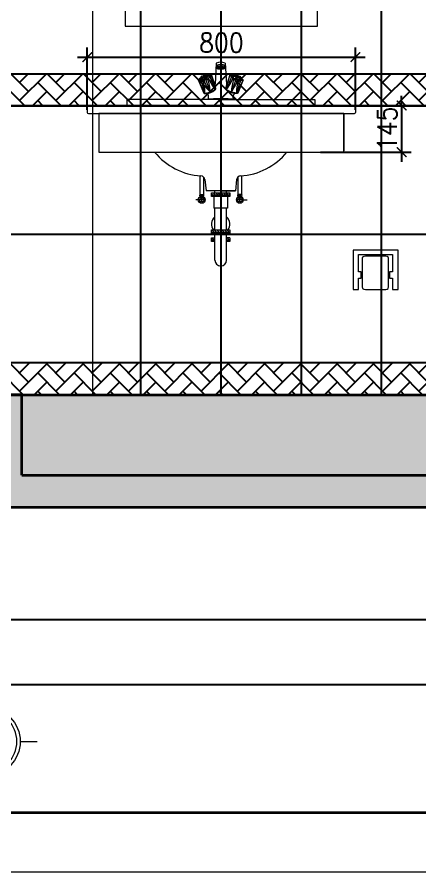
# Model space of a CAD drawing. Header units: millimetres. Extents: x -529782 to -142003, y -492574 to -273331.
# Drawn here: x -231296 to -230041, y -453544 to -450882 of the extents above; entities that cross this region are included whole.
import ezdxf

# ---------------------------------------------------------------- set-up
doc = ezdxf.new("R2010")
doc.units = ezdxf.units.MM
doc.header["$LTSCALE"] = 500
doc.header["$MEASUREMENT"] = 0
doc.header["$PDMODE"] = 3
doc.linetypes.add('HIDDEN', pattern=[0.375, 0.25, -0.125])
doc.layers.get('0').update_dxf_attribs({"linetype": 'CONTINUOUS', "lineweight": 13})
doc.layers.get('Defpoints').update_dxf_attribs({"color": 255, "linetype": 'CONTINUOUS', "lineweight": 13})
for name, color, linetype, lineweight in [('1.cat 30', 30, 'CONTINUOUS', 35), ('2.thay 145', 145, 'CONTINUOUS', 18), ('3.manh 08', 8, 'CONTINUOUS', 9), ('6.khuat 75', 75, 'HIDDEN', 18), ('CA.dim 08', 251, 'CONTINUOUS', 13), ('CA.thay 145', 145, 'CONTINUOUS', 18), ('Dim', 145, 'CONTINUOUS', 15), ('noithat', 15, 'CONTINUOUS', 9)]:
    doc.layers.add(name, color=color, linetype=linetype, lineweight=lineweight)
doc.layers.add('HACH', color=250, linetype='CONTINUOUS')
doc.layers.add('THAY', color=7, linetype='CONTINUOUS')
doc.styles.get("Standard").update_dxf_attribs({"font": 'txt.shx', "width": 0.9})
doc.dimstyles.new('CA 30', dxfattribs={"dimscale": 0, "dimtxt": 60, "dimasz": 30, "dimexe": 30, "dimexo": 0, "dimgap": 15, "dimtad": 1, "dimdec": 0, "dimzin": 0, "dimdsep": 46, "dimtxsty": 'Standard', "dimblk": 'ARCHTICK', "dimcen": 0.09, "dimdle": 30, "dimclrd": 256, "dimclre": 256, "dimclrt": 7, "dimadec": 0, "dimazin": 0, "dimtfac": 1, "dimtdec": 0, "dimtix": 1, "dimtmove": 2, "dimatfit": 3, "dimldrblk": 'DOT', "dimfxl": 1, "dimtolj": 1, "dimtzin": 0, "dimarcsym": 0})
pattern_1 = [(45, (-60677.95499302851, -66306.18791624997), (4.440892098500626e-15, 56.5685424949238), [120, -40]), (135, (-60649.67072177853, -66277.90364499995), (4.440892098500626e-15, 56.5685424949238), [120, -40])]

# ---------------------------------------------------------------- blocks, each defined once
blk = doc.blocks.new('ergergrege')
at = {"layer": 'noithat', "linetype": 'Continuous', "ltscale": 50}
for p, q in [((181.2742315157666, 114.4030254329555), (58.96938560897252, 114.4030254329555)), ((58.96938560897252, 114.4030254329555), (58.96938560897252, -25.22675092564896)), ((181.2742315157666, 97.6338806594722), (181.2742315157666, 114.4030254329555)), ((72.00739566975972, -8.457606152165681), (72.00739566975972, 97.6338806594722)), ((72.00739566975972, 97.6338806594722), (126.310564663203, 97.6338806594722)), ((78.22315866494318, 80.86473588598892), (77.5971105954959, 76.21129821194336)), ((80.08453373605153, 83.65959335071966), (78.22315866494318, 80.86473588598892)), ((83.1868255175068, 84.595870598685), (80.08453373605153, 83.65959335071966)), ((172.8896591290249, 84.595870598685), (83.1868255175068, 84.595870598685)), ((126.310564663203, 97.6338806594722), (126.310564663203, 87.39072806341574)), ((126.310564663203, 87.39072806341574), (145.8745668976917, 87.39072806341574)), ((145.8745668976917, 87.39072806341574), (145.8745668976917, 97.6338806594722)), ((145.8745668976917, 97.6338806594722), (181.2742315157666, 97.6338806594722)), ((177.5542762316181, 83.65959335071966), (172.8896591290249, 84.595870598685)), ((180.3491336963489, 80.86473588598892), (177.5542762316181, 83.65959335071966)), ((181.2742315157666, 76.21129821194336), (180.3491336963489, 80.86473588598892)), ((77.5971105954959, 76.21129821194336), (77.5971105954959, 12.97895058197901)), ((181.2742315157666, 12.97895058197901), (181.2742315157666, 76.21129821194336)), ((77.5971105954959, 12.97895058197901), (78.22315866494318, 7.419979087542742)), ((78.22315866494318, 7.419979087542742), (80.08453373605153, 3.931996978353709)), ((80.08453373605153, 3.931996978353709), (83.1868255175068, 2.721823699306697)), ((83.1868255175068, 2.721823699306697), (172.8896591290249, 2.721823699306697)), ((172.8896591290249, 2.721823699306697), (177.5542762316181, 3.931996978353709)), ((177.5542762316181, 3.931996978353709), (180.3491336963489, 7.419979087542742)), ((180.3491336963489, 7.419979087542742), (181.2742315157666, 12.97895058197901)), ((58.96938560897252, -25.22675092564896), (181.2742315157666, -25.22675092564896)), ((126.310564663203, -8.457606152165681), (72.00739566975972, -8.457606152165681)), ((145.8745668976917, -0.07303376542404294), (126.310564663203, -0.07303376542404294)), ((126.310564663203, -0.07303376542404294), (126.310564663203, -8.457606152165681)), ((145.8745668976917, -8.457606152165681), (145.8745668976917, -0.07303376542404294)), ((181.2742315157666, -8.457606152165681), (145.8745668976917, -8.457606152165681)), ((181.2742315157666, -25.22675092564896), (181.2742315157666, -8.457606152165681))]:
    blk.add_line(p, q, dxfattribs=at)
blk = doc.blocks.new('egergerge')
at = {"layer": 'noithat'}
h = blk.add_hatch(dxfattribs=at)
h.set_pattern_fill('ANSI31', color=256, scale=9.450000000000001, style=0)
h.set_pattern_definition([(135, (-1135.719727978198, 1076.378404316143), (0.8352698852766092, 0.835269885276609), [])])
edge = h.paths.add_edge_path()
edge.add_ellipse((136.25857932496, 261.3300041367766), major_axis=(12.62391476816265, 1.562790032456016e-11), ratio=0.2014576731224942, start_angle=89.99999999998568, end_angle=269.9999999999857, ccw=False)
edge.add_line((136.25857932496, 263.8731886317255), (136.25857932496, 258.786819641944))
edge = h.paths.add_edge_path()
edge.add_ellipse((136.25857932496, 261.3300041367766), major_axis=(12.62391476816265, 1.562790032456016e-11), ratio=0.2014576731224942, start_angle=269.99999999998573, end_angle=449.9999999999857, ccw=False)
edge.add_line((136.25857932496, 258.786819641944), (136.25857932496, 263.8731886317255))
h = blk.add_hatch(dxfattribs=at)
h.set_pattern_fill('ANSI31', color=256, scale=45.36, style=0)
h.set_pattern_definition([(135, (-1103.990413515567, 1211.034082299797), (4.009295449327724, 4.009295449327723), [])])
h.paths.add_polyline_path([(136.25857932496, -242.7562734290841), (136.25857932496, -250.3162734290818), (107.9085793247505, -250.3162734290818), (107.9085793247505, -242.7562734290841)])
h.paths.add_polyline_path([(136.25857932496, -134.5103052522172), (136.25857932496, -126.9503052522196), (164.6085793248203, -126.9503052522196), (164.6085793248203, -134.5103052522172)])
h.paths.add_polyline_path([(107.9085793247505, -134.5103052522172), (107.9085793247505, -126.9503052522196), (136.25857932496, -126.9503052522196), (136.25857932496, -134.5103052522172)])
h.paths.add_polyline_path([(136.25857932496, -250.3162734290818), (136.25857932496, -242.7562734290841), (164.6085793248203, -242.7562734290841), (164.6085793248203, -250.3162734290818)])
h.paths.add_polyline_path([(154.4025793248147, -274.4725072881556), (154.4025793248147, -266.9125072881579), (164.6085793248203, -266.9125072881579), (164.6085793248203, -274.4725072881556)])
h.paths.add_polyline_path([(118.1145793247561, -266.9125072881579), (118.1145793247561, -274.4725072881556), (107.9085793247505, -274.4725072881556), (107.9085793247505, -266.9125072881579)])
for p, q in [((122.3194191027724, 276.8125546650845), (118.6319847125851, 211.2170032419963)), ((150.1977395471476, 276.8125546650845), (153.8851739373349, 211.2170032419963)), ((89.10466554542654, 238.6580142164021), (92.28264654942905, 241.776168331271)), ((98.57389428655733, 229.4706253015902), (92.28264654942905, 241.776168331271)), ((123.6346645567392, 265.9747357377782), (123.6346645567392, 261.3300041367766)), ((148.8824940931809, 265.9747357377782), (148.8824940931809, 261.3300041367766)), ((173.9432643630134, 229.4706253015902), (180.2345121001417, 241.776168331271)), ((183.4124931044935, 238.6580142164021), (180.2345121001417, 241.776168331271)), ((82.13360719909542, 233.3919980604551), (66.38843948082649, 224.6725202241796)), ((66.38843948082649, 224.6725202241796), (87.00988573933137, 183.7381506763049)), ((66.38843948082649, 224.6725202241796), (83.44805734037072, 183.537809787842)), ((73.72088041159441, 223.8893296832684), (78.51997116956045, 231.3908114212682)), ((81.46101241945871, 235.5241953887744), (76.90645843281527, 236.179693540791)), ((78.71565131892567, 230.8100356103387), (76.90645843281527, 236.179693540791)), ((78.51997116956045, 231.3908114212682), (87.58211714218487, 230.7696645129472)), ((78.71565131892567, 230.8100356103387), (81.58981190985651, 223.0241211148095)), ((84.86627771265921, 238.1071334966109), (81.46101241945871, 235.5241953887744)), ((81.46101241945871, 235.5241953887744), (82.13360719909542, 233.3919980604551)), ((82.13360719909542, 233.3919980604551), (86.70976400727523, 233.6107121800305)), ((87.58211714218487, 230.7696645129472), (83.23775079686311, 223.4042671905481)), ((84.4100743229792, 239.4847805318423), (84.9094542953244, 238.1127453348017)), ((84.86627771265921, 238.1071334966109), (89.10466554542654, 238.6580142164021)), ((86.58781536729657, 233.5014861869859), (103.5716446332226, 186.8387987833703)), ((90.12241153177456, 236.6673253175686), (86.70976400727523, 233.6107121800305)), ((87.58211714218487, 230.7696645129472), (94.5593318050087, 237.323021746357)), ((87.58211714218487, 230.7696645129472), (95.64448097921559, 227.9199476814829)), ((89.10466554542654, 238.6580142164021), (90.12241153177456, 236.6673253175686)), ((90.12241153177456, 236.6673253175686), (107.8279852264386, 239.0041038143681)), ((93.54158581831143, 239.3137106451904), (94.5593318050087, 237.323021746357)), ((94.5593318050087, 237.323021746357), (102.8850121117721, 234.9025775928749)), ((117.9163977902208, 194.7960142013617), (107.8279852264386, 239.0041038143681)), ((107.8279852264386, 239.0041038143681), (116.7883718445955, 210.9822221032227)), ((154.6007608596992, 194.7960142013617), (164.6891734234814, 239.0041038143681)), ((164.6891734234814, 239.0041038143681), (155.7287868053245, 210.9822221032227)), ((182.3947471177962, 236.6673253175686), (164.6891734234814, 239.0041038143681)), ((185.9293432822742, 233.5014861869859), (168.9455140166974, 186.8387987833703)), ((177.9578268449113, 237.323021746357), (169.6321465377987, 234.9025775928749)), ((184.9350415077351, 230.7696645129472), (176.8726776707044, 227.9199476814829)), ((178.9755728312593, 239.3137106451904), (177.9578268449113, 237.323021746357)), ((184.9350415077351, 230.7696645129472), (177.9578268449113, 237.323021746357)), ((183.4124931044935, 238.6580142164021), (182.3947471177962, 236.6673253175686)), ((182.3947471177962, 236.6673253175686), (185.8073946422955, 233.6107121800305)), ((187.6508809369116, 238.1071334966109), (183.4124931044935, 238.6580142164021)), ((193.9971874803596, 231.3908114212682), (184.9350415077351, 230.7696645129472)), ((184.9350415077351, 230.7696645129472), (189.2794078530569, 223.4042671905481)), ((206.1287191690935, 224.6725202241796), (185.5072729105887, 183.7381506763049)), ((190.3835514504754, 233.3919980604551), (185.8073946422955, 233.6107121800305)), ((188.1070843265916, 239.4847805318423), (187.6077043545956, 238.1127453348017)), ((187.6508809369116, 238.1071334966109), (191.0561462304613, 235.5241953887744)), ((206.1287191690935, 224.6725202241796), (189.0691013095493, 183.537809787842)), ((191.0561462304613, 235.5241953887744), (190.3835514504754, 233.3919980604551)), ((190.3835514504754, 233.3919980604551), (206.1287191690935, 224.6725202241796)), ((193.8015073309944, 230.8100356103387), (190.9273467397143, 223.0241211148095)), ((191.0561462304613, 235.5241953887744), (195.6107002171047, 236.179693540791)), ((193.8015073309944, 230.8100356103387), (195.6107002171047, 236.179693540791)), ((198.7962782383256, 223.8893296832684), (193.9971874803596, 231.3908114212682)), ((121.1112685844128, 197.3279096736223), (116.7883718445955, 210.9822221032227)), ((120.5601612291357, 198.9911069016671), (120.3937415692781, 199.7071233537281)), ((155.7287868053245, 210.9822221032227), (151.4421061383619, 197.5764547300641)), ((151.9569974207843, 198.9911069016671), (152.1234170802927, 199.7071233537281)), ((136.25857932496, 163.542856499902), (-156.8842681749666, 163.542856499902)), ((-156.8842681749666, 163.542856499902), (-156.8842681749666, 147.9085712999804)), ((96.56585410705884, 165.9759482026566), (113.5785793247924, 165.9759482026566)), ((158.9385793247784, 165.9759482026566), (113.5785793247924, 165.9759482026566)), ((136.25857932496, 163.542856499902), (429.4014268248866, 163.542856499902)), ((158.9385793247784, 165.9759482026566), (175.9513045425119, 165.9759482026566)), ((429.4014268248866, 163.542856499902), (429.4014268248866, 147.908571299864)), ((-279.7414206749818, 140.3999999999069), (-279.7414206749818, 123.5999999998603)), ((-276.1414206747722, 143.9999999999418), (552.6585793247505, 143.9999999999418)), ((-139.9471258750127, 143.9999999999418), (-152.975696875219, 143.9999999999418)), ((412.4642845249327, 143.9999999999418), (-139.9471258750127, 143.9999999999418)), ((412.4642845249327, 143.9999999999418), (425.4928555247898, 143.9999999999418)), ((556.25857932496, 140.3999999999069), (556.25857932496, 123.5999999998603)), ((-276.1414206747722, 119.9999999998836), (-243.7414206749818, 119.9999999998836)), ((-243.7414206749818, 119.9999999999418), (552.6585793247505, 119.9999999999418)), ((-137.341411675181, 119.9999999999418), (-243.7414206749818, 119.9999999999418)), ((520.25857932496, 119.9999999999418), (520.25857932496, 3.599999999860302)), ((-243.7414206749818, 0), (516.6585793247505, -5.820766091346741e-11)), ((71.17721951092244, -74.21930186578538), (71.17721951092244, -132.7764505987288)), ((82.53993913906743, -77.85677329113241), (82.53993913906743, -132.7764505987288)), ((189.9772195108526, -77.85677329119062), (189.9772195108526, -132.4737220852403)), ((201.3399391389976, -74.21930186578538), (201.3399391389976, -132.4737220852403)), ((86.69097365372, -85.98274773126468), (90.65858082476188, -120.4799913000898)), ((185.8261849962, -85.98274773126468), (181.8585778248089, -120.4799913000898)), ((83.10865740480949, -132.7764505987288), (70.60850124483113, -132.7764505987288)), ((181.8585778248089, -120.4799913000898), (90.65858082476188, -120.4799913000898)), ((107.9085793247505, -126.9503052522196), (164.6085793248203, -126.9503052522196)), ((107.9085793247505, -138.2903052522452), (107.9085793247505, -126.9503052522196)), ((118.1145793247561, -126.9503052522196), (118.1145793247561, -119.5084648225456)), ((136.25857932496, -120.4799913000898), (181.8585778248089, -120.4799913000898)), ((154.4025793248147, -126.9503052522196), (154.4025793248147, -119.5084648225456)), ((164.6085793248203, -126.9503052522196), (164.6085793248203, -138.2903052522452)), ((201.9086574050889, -132.4737220852403), (189.4085012447613, -132.4737220852403)), ((76.85857932482031, -149.0867346499581), (58.23735363213927, -149.0867346499581)), ((76.85857932482031, -138.5736889439286), (70.60850124483113, -138.5736889439286)), ((82.52857932486222, -149.0867346499581), (71.1885793247784, -149.0867346499581)), ((83.10865740480949, -138.5736889439286), (76.85857932482031, -138.5736889439286)), ((76.85857932482031, -154.7567346498836), (76.85857932482031, -143.4167346499162)), ((164.6085793248203, -134.5103052522172), (107.9085793247505, -134.5103052522172)), ((164.6085793248203, -138.2903052522452), (107.9085793247505, -138.2903052522452)), ((115.0499505678017, -138.2903052522452), (115.0499505678017, -174.766844907077)), ((157.4672080821183, -138.2903052522452), (157.4672080821183, -174.766844907077)), ((195.6585793247505, -138.2709604302654), (189.4085012447613, -138.2709604302654)), ((201.3285793247924, -149.0867346499581), (189.9885793250578, -149.0867346499581)), ((201.3285793247924, -149.0867346499581), (189.9885793250578, -149.0867346499581)), ((201.3285793247924, -149.0867346499581), (189.9885793250578, -149.0867346499581)), ((190.3286646233464, -140.0249390612589), (190.3286646233464, -138.2709604302654)), ((201.9086574050889, -138.2709604302654), (195.6585793247505, -138.2709604302654)), ((195.6585793247505, -154.7567346498836), (195.6585793247505, -143.4167346499162)), ((195.6585793247505, -154.7567346498836), (195.6585793247505, -143.4167346499162)), ((195.6585793247505, -154.7567346498836), (195.6585793247505, -143.4167346499162)), ((200.9884940265038, -140.0249390612589), (200.9884940265038, -138.2709604302654)), ((201.3285793247924, -149.0867346499581), (219.0325999512861, -149.0867346499581)), ((157.4672080821183, -174.766844907077), (115.0499505678017, -174.766844907077)), ((118.1145793247561, -242.7562734290841), (118.1145793247561, -174.766844907077)), ((154.4025793248147, -242.7562734290841), (154.4025793248147, -174.766844907077)), ((107.9085793247505, -242.7562734290841), (164.6085793248203, -242.7562734290841)), ((107.9085793247505, -254.0962734291097), (107.9085793247505, -242.7562734290841)), ((164.6085793248203, -250.3162734290818), (107.9085793247505, -250.3162734290818)), ((164.6085793248203, -254.0962734291097), (107.9085793247505, -254.0962734291097)), ((118.1145793247561, -336.8345750796143), (118.1145793247561, -254.0962734291097)), ((154.4025793248147, -336.8345750796143), (154.4025793248147, -254.0962734291097)), ((164.6085793248203, -242.7562734290841), (164.6085793248203, -254.0962734291097)), ((107.9085793247505, -266.9125072881579), (118.1145793247561, -266.9125072881579)), ((107.9085793247505, -278.2525072881836), (107.9085793247505, -266.9125072881579)), ((118.1145793247561, -274.4725072881556), (107.9085793247505, -274.4725072881556)), ((118.1145793247561, -278.2525072881836), (107.9085793247505, -278.2525072881836)), ((164.6085793248203, -266.9125072881579), (154.4025793248147, -266.9125072881579)), ((164.6085793248203, -274.4725072881556), (154.4025793248147, -274.4725072881556)), ((164.6085793248203, -278.2525072881836), (154.4025793248147, -278.2525072881836)), ((164.6085793248203, -266.9125072881579), (164.6085793248203, -278.2525072881836)), ((164.6085793248203, -266.9125072881579), (164.6085793248203, -278.2525072881836))]:
    blk.add_line(p, q, dxfattribs=at)
for points in [[(81.58981190985651, 223.0241211148095), (79.09837772967876, 223.4190101766144), (77.15595273140934, 223.7003118443536), (75.60710908533656, 223.86729880434), (74.29641896139947, 223.9192437427118), (73.06845453023561, 223.8554193456657), (71.7677879614348, 223.6750982993981), (70.2389914256346, 223.3775532901636), (68.32663709207554, 222.9620570041006)], [(83.23775079686311, 223.4042671905481), (85.19434643132263, 224.4372480270104), (86.74422950987355, 225.2305295234546), (88.03279140105587, 225.837029810471), (89.2054234748066, 226.3096670189407), (90.4075171003642, 226.7013592794538), (91.78446364661795, 227.0650247228332), (93.48165448315558, 227.4535814799601), (95.64448097921559, 227.9199476814829)], [(98.57389428655733, 229.4706253015902), (99.92193114585825, 231.2962063665036), (100.9984251085261, 232.7172333141789), (101.9118225520069, 233.8454265960027), (102.7705698551435, 234.7925066633616)], [(102.8113731745689, 234.9239859258523), (104.7578995526128, 236.5902089599404), (106.1033747035835, 237.6642720917589), (107.8279852264386, 239.0041038143681)], [(169.7057854753511, 234.9239859258523), (167.759259096958, 236.5902089599404), (166.4137839463365, 237.6642720917589), (164.6891734234814, 239.0041038143681)], [(173.9432643630134, 229.4706253015902), (172.5952275037125, 231.2962063665036), (171.5187335413939, 232.7172333141789), (170.6053360975638, 233.8454265960027), (169.7465887944272, 234.7925066633616)], [(189.2794078530569, 223.4042671905481), (187.3228122182481, 224.4372480270104), (185.7729291400465, 225.2305295234546), (184.4843672485149, 225.837029810471), (183.3117351747642, 226.3096670189407), (182.1096415495558, 226.7013592794538), (180.7326950033021, 227.0650247228332), (179.0355041667644, 227.4535814799601), (176.8726776707044, 227.9199476814829)], [(190.9273467397143, 223.0241211148095), (193.4187809202413, 223.4190101766144), (195.3612059185107, 223.7003118443536), (196.9100495645835, 223.86729880434), (198.2207396881713, 223.9192437427118), (199.4487041196844, 223.8554193456657), (200.749370688136, 223.6750982993981), (202.2781672242854, 223.3775532901636), (204.1905215574952, 222.9620570041006)]]:
    blk.add_lwpolyline(points, dxfattribs=at)
blk.add_lwpolyline([(520.25857932496, 119.9999999999418), (-243.7414206749818, 119.9999999999418), (-243.7414206749818, 0), (520.25857932496, 0)], close=True, dxfattribs=at)
for centre, radius in [((195.6585793247505, -135.3723412577529), 2.47821899152942), ((76.85857932482031, -149.0867346499581), 10.51304570601483), ((76.85857932482031, -149.0867346499581), 6.803999999999999), ((76.85857932482031, -135.6750697713578), 2.47821899152942), ((195.6585793247505, -149.0867346499581), 10.51304570601483), ((195.6585793247505, -149.0867346499581), 6.803999999999999)]:
    blk.add_circle(centre, radius, dxfattribs=at)
for centre, radius, start, end in [((136.25857932496, 245.4661053750897), 34.30597718750219, 66.25118388929492, 113.7488161107051), ((136.6714406658721, 238.1217394944397), 34.30597718750219, 66.25118388929492, 113.7488161107051), ((83.92154427969945, 255.8329174619867), 16.35543465304852, 271.7116557320294, 300.7446280553172), ((108.9374747594411, 290.2000369512243), 51.20795384293298, 251.0199376244029, 268.758512344813), ((163.5796838901297, 290.2000369512243), 51.20795384293298, 271.241487655187, 288.980062375597), ((188.5956143698713, 255.8329174619867), 16.35543465304852, 239.2553719446828, 268.2883442679706), ((50.07260607756325, 250.1463804929517), 30.25101612561205, 302.6392842060527, 332.5035824905263), ((-247.2067971426004, 100.0924307836685), 344.5248867250788, 14.05101385797463, 21.06416673389138), ((71.43679748455179, 258.7679524066625), 23.24105482723096, 283.6119472755879, 303.9317635842021), ((-47.16632223987835, 185.2434560757829), 134.1846516261372, 359.3572330800615, 16.35316983104302), ((253.9132196028077, 294.3796058655134), 184.844838586808, 202.5799679197974, 215.5765131615932), ((-37.62562144242111, 180.8982765964465), 141.3221771383839, 2.409155959598793, 19.43436296059359), ((264.4006936832156, 299.24141214462), 179.9068928497291, 202.8186779164052, 215.4894125336003), ((310.6621432849497, 290.6507108760416), 215.2650581978323, 195.0395475713601, 206.4416919098098), ((-38.14498463502969, 290.6507108760416), 215.2650581978323, 333.5583080901902, 344.9604524286399), ((8.116464966355124, 299.24141214462), 179.9068928497291, 324.5105874663997, 337.1813220835948), ((310.1427800923411, 180.8982765964465), 141.3221771383839, 160.5656370394064, 177.5908440404012), ((18.60393904711236, 294.3796058655134), 184.844838586808, 324.4234868384067, 337.4200320802026), ((319.6834808897984, 185.2434560757829), 134.1846516261372, 163.646830168957, 180.6427669199385), ((519.7239557925204, 100.0924307836685), 344.5248867250788, 158.9358332661086, 165.9489861420254), ((201.080361165019, 258.7679524066625), 23.24105482723096, 236.0682364157979, 256.3880527244121), ((222.4445525720075, 250.1463804929517), 30.25101612561205, 207.4964175094738, 237.3607157939474), ((117.6884743267728, 211.2700423973147), 0.9449999999999998, 197.7324006100939, 356.782521141857), ((154.8286843231472, 211.2700423973147), 0.9449999999999998, 183.217478858143, 342.2675993899061), ((87.53659107573912, 172.131767426501), 10.92802366417375, 325.7152737347821, 69.92383822278349), ((184.9805675738316, 172.131767426501), 10.92802366417375, 110.0761617772165, 214.2847262652179), ((-276.1414206747722, 140.3999999999069), 3.600000000000001, 90, 180), ((-152.975696875219, 147.9085712999804), 3.9085713, 180, 270), ((425.4928555247898, 147.908571299864), 3.9085713, 270, 0), ((552.6585793247505, 140.3999999999069), 3.600000000000001, 0, 90), ((-276.1414206747722, 123.5999999998603), 3.600000000000001, 180, 270), ((552.6585793247505, 123.5999999998603), 3.600000000000001, 270, 0), ((87.81790991072194, 128.9064255331177), 203.8062160689084, 219.2344446141265, 266.2795226686629), ((184.6992487391981, 128.9064255331177), 203.8062160689084, 273.7204773313371, 320.7655553858735), ((516.6585793247505, 3.599999999860302), 3.600000000000001, 270, 0), ((73.74772693813429, -87.47138024721062), 13.028571, 6.560891685250136, 86.27952266866289), ((198.7694317114365, -87.47138024726883), 13.028571, 93.72047733133711, 173.4391083147499), ((76.13969220934086, -135.6750697713578), 6.244683065975379, 152.3432257401875, 207.6567742598125), ((77.57746644029976, -135.6750697713578), 6.244683065975379, 332.3432257401876, 27.65677425981246), ((194.939692209271, -135.3723412577529), 6.244683065975379, 152.3432257401875, 207.6567742598125), ((196.3774664402299, -135.3723412577529), 6.244683065975379, 332.3432257401876, 27.65677425981246), ((136.25857932496, -224.5685750796692), 28.78124344941427, 129.0804199187683, 219.1925740986683), ((136.25857932496, -224.5685750796692), 28.78124344941427, 320.8074259013317, 50.91958008123174), ((136.25857932496, -336.8345750796143), 18.144, 180, 0)]:
    blk.add_arc(centre, radius, start, end, dxfattribs=at)
at = {"layer": 'noithat', "extrusion": (0, 0, -1)}
for centre, major_axis, ratio, start_param, end_param in [((136.25857932496, 265.9747357377782), (12.62391476816265, 2.423052880601597e-11), 0.1891362708776675, 3.141592653599941, 6.283185307189735), ((136.25857932496, 261.3300041367766), (-12.62391476816265, 1.308565909780907e-10), 0.2014576731224941, 3.141592653538337, 9.424777960717924), ((185.5322980530618, 232.4106133850873), (-20.68348103659184, 7.528171440672289), 0.3420201432405619, -1.266188778279034, -1.105064025971175), ((186.8952526611101, 236.1553003942245), (-3.486643845679669, 1.269034577304711), 0.3420201433319996, 3.141592653586489, 9.424777960766075), ((185.5322980530618, 232.4106133850873), (-20.68348101352209, 7.528171435045841), 0.3420201435553041, 4.326719173313814, 4.407781431422653), ((185.5322980530618, 232.4106133850873), (-20.68348103098242, 7.528171436652863), 0.3420201432911411, 3.171755698140853, 3.479719641786055), ((200.1974015013839, -135.4994450806407), (-4.846475450734073e-12, 2.505851523543242), 0.5896207724193887, 3.141592653593074, 9.42477796077266), ((81.39740150110447, -135.8021735942457), (-4.846475450734073e-12, 2.505851523543242), 0.5896207724193887, 3.141592653593074, 9.42477796077266)]:
    blk.add_ellipse(centre, major_axis=major_axis, ratio=ratio, start_param=start_param, end_param=end_param, dxfattribs=at)
at = {"layer": 'noithat'}
for centre, major_axis, ratio, start_param, end_param in [((86.9848605968582, 232.4106133850873), (20.68348103116649, 7.528171436302338), 0.3420201433284079, 3.171755698196879, 3.479719641799011), ((86.9848605968582, 232.4106133850873), (20.68348101893442, 7.528171435375378), 0.3420201434863156, 4.326719173433658, 4.407781431522163), ((85.62190598880989, 236.1553003942245), (3.486643845679669, 1.269034577304711), 0.3420201433319996, 3.141592653586489, 9.424777960766075), ((86.9848605968582, 232.4106133850873), (20.68348102340545, 7.528171430413409), 0.3420201434473404, -1.266188777972212, -1.105064025527001), ((191.1197571484663, -135.4994450806407), (4.846475450734073e-12, 2.505851523543242), 0.5896207724193887, 3.141592653593074, 9.42477796077266), ((72.31975714853616, -135.8021735942457), (4.846475450734073e-12, 2.505851523543242), 0.5896207724193887, 3.141592653593074, 9.42477796077266)]:
    blk.add_ellipse(centre, major_axis=major_axis, ratio=ratio, start_param=start_param, end_param=end_param, dxfattribs=at)
for points, knots in [([(82.73581534079858, 185.2551910710754), (82.75124304069323, 185.2128038142109), (82.77062626057887, 185.1717350414256), (82.82464496247121, 185.0825219736435), (82.85947030680836, 185.0343267671997), (82.95439783672919, 184.9277273867046), (83.01460772487917, 184.8694233504357), (83.16774980540504, 184.7454558437457), (83.26067734757089, 184.6798992612166), (83.48262044569128, 184.546634743223), (83.61159086265252, 184.4789795100223), (83.90593266827636, 184.3465520893224), (84.07126547329244, 184.2817921811948), (84.54732127630268, 184.1221122234128), (84.8855766322522, 184.0327141557354), (85.6434476482973, 183.8824908347451), (86.06299339424004, 183.8215858720941), (86.97364051491604, 183.7340345979901), (87.46473134486587, 183.7073374786414), (88.5089440496231, 183.6910854130401), (89.06206931630732, 183.7015035807854), (90.59842143408605, 183.7799664677586), (91.6271973135008, 183.8812482692301), (93.787284330494, 184.1880145050236), (94.91861288217478, 184.3934364934685), (97.24221111336374, 184.9024482657551), (98.43447054040735, 185.2060103390832), (100.8378960563859, 185.90132961981), (102.0490377483948, 186.2930702879676), (104.4483209672908, 187.1514307779726), (105.6364326556504, 187.61803922744), (107.9487206068879, 188.6098795428989), (109.0728671077231, 189.1351065903436), (111.2181746232382, 190.2252426588675), (112.2393092869606, 190.7901618527831), (114.1422803355672, 191.9380173294921), (115.0240913945308, 192.5210013868054), (116.6155929570377, 193.6798403211869), (117.3252265771443, 194.2558360313415), (118.3697389300505, 195.2102130606072), (118.7537591996661, 195.5979601878789), (119.4119072533504, 196.3386241129483), (119.6858767615922, 196.6916079625953), (120.0644600028463, 197.2577916819137), (120.1945643323998, 197.4833953240886), (120.3961286134145, 197.8937609680579), (120.4674756445747, 198.0783459648956), (120.5505933802633, 198.3595923328539), (120.5725549346826, 198.4666527574882), (120.5963928979181, 198.6507971341489), (120.5984117868647, 198.7277863641502), (120.5911745149933, 198.8579418001464), (120.5821319896786, 198.9112063238281), (120.5664851141919, 198.9701601456618), (120.5634331078327, 198.9807145872037), (120.5601612291357, 198.9911069016671)], [0, 0, 0, 0, 0.06758765652196186, 0.06758765652196186, 0.1351753130439237, 0.1351753130439237, 0.2027629695658856, 0.2027629695658856, 0.2703506260878474, 0.2703506260878474, 0.3379382826098093, 0.3379382826098093, 0.4055259391317712, 0.4055259391317712, 0.5138939751443361, 0.5138939751443361, 0.622262011156901, 0.622262011156901, 0.730630047169466, 0.730630047169466, 0.838998083182031, 0.838998083182031, 1.017929691637604, 1.017929691637604, 1.196861300093178, 1.196861300093178, 1.375792908548751, 1.375792908548751, 1.554724517004325, 1.554724517004325, 1.733656125459898, 1.733656125459898, 1.912587733915472, 1.912587733915472, 2.091519342371045, 2.091519342371045, 2.270450950826619, 2.270450950826619, 2.449382559282192, 2.449382559282192, 2.577127155383709, 2.577127155383709, 2.704871751485227, 2.704871751485227, 2.799449206025181, 2.799449206025181, 2.894026660565134, 2.894026660565134, 2.966305092740214, 2.966305092740214, 3.038583524915293, 3.038583524915293, 3.110861957090373, 3.110861957090373, 3.127064830724515, 3.127064830724515, 3.127064830724515, 3.127064830724515]), ([(83.44805734037072, 183.537809787842), (83.49096309221932, 183.4924631704343), (83.54295930094668, 183.443875159719), (83.6826410878275, 183.3308036721428), (83.77556862999336, 183.2652470897883), (83.99751172811375, 183.1319825717947), (84.12648214507499, 183.0643273384776), (84.42082395034959, 182.931899917894), (84.58615675571491, 182.86714000965), (85.06221255872515, 182.7074600519845), (85.40046791467466, 182.6180619841907), (86.15833893037052, 182.4678386631422), (86.5778846766625, 182.4069337006658), (87.48853179733851, 182.3193824264454), (87.97962262728834, 182.2926853070385), (89.02383533204556, 182.2764332415536), (89.57696059838054, 182.2868514091824), (91.11331271650852, 182.3653142962139), (92.14208859592327, 182.4665960976272), (94.30217561291647, 182.7733623334207), (95.433504164248, 182.9787843220402), (97.75710239543696, 183.4877960942686), (98.94936182248057, 183.7913581674802), (101.3527873388084, 184.486677448207), (102.563929030468, 184.8784181163646), (104.963212249364, 185.7367786064278), (106.1513239380729, 186.2033870558953), (108.4636118893104, 187.1952273712959), (109.5877583901456, 187.7204544187989), (111.7330659056606, 188.8105904873228), (112.7542005690339, 189.3755096811801), (114.6571716179897, 190.5233651578892), (115.5389826769533, 191.1063492152607), (117.1304842394602, 192.2651881496422), (117.8401178595668, 192.8411838597385), (118.884630212473, 193.7955608890625), (119.2686504820886, 194.183308016276), (119.9267985357728, 194.9239719414618), (120.2007680440147, 195.2769557909924), (120.5793512852688, 195.8431395103689), (120.709455614473, 196.0687431524857), (120.9110198958369, 196.479108796455), (120.982366926648, 196.6636937933508), (121.0654846626858, 196.9449401613092), (121.087446217105, 197.0520005859435), (121.1112841799913, 197.2361449626624), (121.1133030692872, 197.3131341926055), (121.1060657974158, 197.443289628718), (121.0970232721011, 197.4965541522251), (121.0813763966144, 197.5555079741171), (121.0783243902551, 197.5660624157172), (121.0750525112089, 197.5764547300641)], [0.1470564328869857, 0.1470564328869857, 0.1470564328869857, 0.1470564328869857, 0.2027629695658856, 0.2027629695658856, 0.2703506260878474, 0.2703506260878474, 0.3379382826098093, 0.3379382826098093, 0.4055259391317712, 0.4055259391317712, 0.5138939751443361, 0.5138939751443361, 0.622262011156901, 0.622262011156901, 0.730630047169466, 0.730630047169466, 0.838998083182031, 0.838998083182031, 1.017929691637604, 1.017929691637604, 1.196861300093178, 1.196861300093178, 1.375792908548751, 1.375792908548751, 1.554724517004325, 1.554724517004325, 1.733656125459898, 1.733656125459898, 1.912587733915472, 1.912587733915472, 2.091519342371045, 2.091519342371045, 2.270450950826619, 2.270450950826619, 2.449382559282192, 2.449382559282192, 2.577127155383709, 2.577127155383709, 2.704871751485227, 2.704871751485227, 2.799449206025181, 2.799449206025181, 2.894026660565134, 2.894026660565134, 2.966305092740214, 2.966305092740214, 3.038583524915293, 3.038583524915293, 3.110861957090373, 3.110861957090373, 3.127064830724515, 3.127064830724515, 3.127064830724515, 3.127064830724515]), ([(189.0691013095493, 183.537809787842), (189.0261955573515, 183.4924631704343), (188.9741993489733, 183.443875159719), (188.8345175620925, 183.3308036721428), (188.7415900199267, 183.2652470897883), (188.5196469218063, 183.1319825717947), (188.390676504845, 183.0643273384776), (188.0963346992212, 182.931899917894), (187.9310018942051, 182.86714000965), (187.4549460911949, 182.7074600519845), (187.1166907352454, 182.6180619841907), (186.3588197192003, 182.4678386631422), (185.9392739732575, 182.4069337006658), (185.0286268525815, 182.3193824264454), (184.5375360226317, 182.2926853070385), (183.4933233178745, 182.2764332415536), (182.9401980511902, 182.2868514091824), (181.4038459334115, 182.3653142962139), (180.3750700539968, 182.4665960976272), (178.2149830370035, 182.7733623334207), (177.0836544853228, 182.9787843220402), (174.7600562541338, 183.4877960942686), (173.5677968270902, 183.7913581674802), (171.1643713111116, 184.486677448207), (169.9532296191028, 184.8784181163646), (167.5539464002068, 185.7367786064278), (166.3658347118471, 186.2033870558953), (164.0535467606096, 187.1952273712959), (162.9294002597744, 187.7204544187989), (160.7840927442594, 188.8105904873228), (159.7629580805369, 189.3755096811801), (157.8599870319304, 190.5233651578892), (156.9781759729667, 191.1063492152607), (155.3866744104598, 192.2651881496422), (154.6770407903532, 192.8411838597385), (153.632528437447, 193.7955608890625), (153.2485081678315, 194.183308016276), (152.5903601141472, 194.9239719414618), (152.3163906059053, 195.2769557909924), (151.9378073646512, 195.8431395103689), (151.8077030350978, 196.0687431524857), (151.6061387540831, 196.479108796455), (151.5347917229228, 196.6636937933508), (151.4516739872342, 196.9449401613092), (151.429712432815, 197.0520005859435), (151.4058744695794, 197.2361449626624), (151.4038555806328, 197.3131341926055), (151.4110928525042, 197.443289628718), (151.420135377819, 197.4965541522251), (151.4357822533057, 197.5555079741171), (151.4388342596649, 197.5660624157172), (151.4421061383619, 197.5764547300641)], [0.1470564328869857, 0.1470564328869857, 0.1470564328869857, 0.1470564328869857, 0.2027629695658856, 0.2027629695658856, 0.2703506260878474, 0.2703506260878474, 0.3379382826098093, 0.3379382826098093, 0.4055259391317712, 0.4055259391317712, 0.5138939751443361, 0.5138939751443361, 0.622262011156901, 0.622262011156901, 0.730630047169466, 0.730630047169466, 0.838998083182031, 0.838998083182031, 1.017929691637604, 1.017929691637604, 1.196861300093178, 1.196861300093178, 1.375792908548751, 1.375792908548751, 1.554724517004325, 1.554724517004325, 1.733656125459898, 1.733656125459898, 1.912587733915472, 1.912587733915472, 2.091519342371045, 2.091519342371045, 2.270450950826619, 2.270450950826619, 2.449382559282192, 2.449382559282192, 2.577127155383709, 2.577127155383709, 2.704871751485227, 2.704871751485227, 2.799449206025181, 2.799449206025181, 2.894026660565134, 2.894026660565134, 2.966305092740214, 2.966305092740214, 3.038583524915293, 3.038583524915293, 3.110861957090373, 3.110861957090373, 3.127064830724515, 3.127064830724515, 3.127064830724515, 3.127064830724515]), ([(189.7813433091214, 185.2551910710754), (189.7659156092268, 185.2128038142109), (189.7465323893412, 185.1717350414256), (189.6925136874488, 185.0825219736435), (189.6576883427624, 185.0343267671997), (189.5627608131908, 184.9277273867046), (189.5025509250409, 184.8694233504357), (189.3494088441657, 184.7454558437457), (189.2564813023491, 184.6798992612166), (189.0345382042287, 184.546634743223), (188.9055677869183, 184.4789795100223), (188.6112259816437, 184.3465520893224), (188.4458931762783, 184.2817921811948), (187.9698373732681, 184.1221122234128), (187.6315820173186, 184.0327141557354), (186.8737110016227, 183.8824908347451), (186.4541652553307, 183.8215858720941), (185.5435181346547, 183.7340345979901), (185.0524273050542, 183.7073374786414), (184.0082145999477, 183.6910854130401), (183.4550893336127, 183.7015035807854), (181.9187372154847, 183.7799664677586), (180.8899613364192, 183.8812482692301), (178.7298743190768, 184.1880145050236), (177.5985457677452, 184.3934364934685), (175.2749475365563, 184.9024482657551), (174.0826881095127, 185.2060103390832), (171.6792625935341, 185.90132961981), (170.4681209015253, 186.2930702879676), (168.0688376826292, 187.1514307779726), (166.8807259939204, 187.61803922744), (164.5684380430321, 188.6098795428989), (163.4442915418476, 189.1351065903436), (161.2989840266819, 190.2252426588675), (160.2778493629594, 190.7901618527831), (158.3748783140036, 191.9380173294921), (157.4930672550399, 192.5210013868054), (155.901565692533, 193.6798403211869), (155.1919320727757, 194.2558360313415), (154.1474197198695, 195.2102130606072), (153.7633994499047, 195.5979601878789), (153.1052513965697, 196.3386241129483), (152.8312818879785, 196.6916079625953), (152.4526986467245, 197.2577916819137), (152.3225943175203, 197.4833953240886), (152.1210300361563, 197.8937609680579), (152.0496830053453, 198.0783459648956), (151.9665652696567, 198.3595923328539), (151.9446037148882, 198.4666527574882), (151.9207657520019, 198.6507971341489), (151.918746862706, 198.7277863641502), (151.9259841349267, 198.8579418001464), (151.9350266602414, 198.9112063238281), (151.9506735357281, 198.9701601456618), (151.9537255417381, 198.9807145872037), (151.9569974207843, 198.9911069016671)], [0, 0, 0, 0, 0.06758765652196186, 0.06758765652196186, 0.1351753130439237, 0.1351753130439237, 0.2027629695658856, 0.2027629695658856, 0.2703506260878474, 0.2703506260878474, 0.3379382826098093, 0.3379382826098093, 0.4055259391317712, 0.4055259391317712, 0.5138939751443361, 0.5138939751443361, 0.622262011156901, 0.622262011156901, 0.730630047169466, 0.730630047169466, 0.838998083182031, 0.838998083182031, 1.017929691637604, 1.017929691637604, 1.196861300093178, 1.196861300093178, 1.375792908548751, 1.375792908548751, 1.554724517004325, 1.554724517004325, 1.733656125459898, 1.733656125459898, 1.912587733915472, 1.912587733915472, 2.091519342371045, 2.091519342371045, 2.270450950826619, 2.270450950826619, 2.449382559282192, 2.449382559282192, 2.577127155383709, 2.577127155383709, 2.704871751485227, 2.704871751485227, 2.799449206025181, 2.799449206025181, 2.894026660565134, 2.894026660565134, 2.966305092740214, 2.966305092740214, 3.038583524915293, 3.038583524915293, 3.110861957090373, 3.110861957090373, 3.127064830724515, 3.127064830724515, 3.127064830724515, 3.127064830724515])]:
    blk.add_open_spline(points, degree=3, knots=knots, dxfattribs=at)
blk = doc.blocks.new('khung co loan')
at = {"layer": '1.cat 30'}
blk.add_lwpolyline([(1158.281703106128, -14553.47590842255), (1158.281703106128, -303.4759079545038), (20658.28170374641, -303.4759079545038), (20658.28170374641, -14553.47590842255)], close=True, dxfattribs=at)
at = {"layer": '3.manh 08'}
blk.add_lwpolyline([(0, -14850.00000048772), (21000.00000000023, -14850.00000048772), (21000.00000000023, -4.877219907939434e-07), (0, -4.877219907939434e-07)], close=True, dxfattribs=at)
blk = doc.blocks.new('A$C41BA5761')
at = {"layer": '2.thay 145'}
blk.add_lwpolyline([(839.9994073519047, 524.9998310285737, -3898660.642287513), (839.9994073521084, 525.0001542164828, 1.154242490888426e-06), (839.9994073524431, 524.9999926225864, 1.154242490888426e-06)], format="xyb", dxfattribs=at)
at = {"layer": '3.manh 08'}
for p, q in [((524.9994049160159, 1050.000159478077), (524.9994049160159, 875.0001713204256)), ((174.9994048396911, 525.0001523148676), (-0.000583361616008915, 525.0001523148676)), ((874.9994049923262, 525.0001523148676), (1049.999393193633, 525.0001523148676)), ((524.9994049160159, 0.0001831847475841641), (524.9994049160159, 175.000171342399))]:
    blk.add_line(p, q, dxfattribs=at)
blk.add_arc((524.9994049160159, 525.0001713313977), 349.9999999890093, 359.9999968883953, 359.9999381014106, dxfattribs=at)
blk = doc.blocks.new('_ArchTick')
at = {"color": 1, "linetype": 'ByBlock', "const_width": 0.150000081}
blk.add_lwpolyline([(-0.5000002699998731, -0.5000002699998731), (0.5000002699998731, 0.5000002699998731)], dxfattribs=at)
blk = doc.blocks.new('*D821')
at = {"layer": 'CA.dim 08', "lineweight": -2, "transparency": 16777216}
for p, q in [((-231391.3995098316, -452515.0014382019), (-231391.3995098316, -452788.0240650037)), ((-228411.3995098316, -452515.0014382019), (-228411.3995098316, -452788.0240650037)), ((-231421.3995098316, -452758.0240650037), (-228381.3995098316, -452758.0240650037))]:
    blk.add_line(p, q, dxfattribs=at)
at = {"layer": 'Defpoints', "color": 0, "transparency": 16777216}
for p in [(-231391.3995098316, -452515.0014382019), (-228411.3995098316, -452515.0014382019), (-228411.3995098316, -452758.0240650037)]:
    blk.add_point(p, dxfattribs=at)
at = {"layer": 'CA.dim 08', "lineweight": -2, "transparency": 16777216, "xscale": 30, "yscale": 30, "zscale": 30, "rotation": 180}
blk.add_blockref('_ArchTick', (-231391.3995098316, -452758.0240650037), dxfattribs=at)
at = {"layer": 'CA.dim 08', "lineweight": -2, "transparency": 16777216, "xscale": 30, "yscale": 30, "zscale": 30}
blk.add_blockref('_ArchTick', (-228411.3995098316, -452758.0240650037), dxfattribs=at)
at = {"layer": 'CA.dim 08', "color": 7, "transparency": 16777216, "insert": (-229901.3995098316, -452713.0240650037), "char_height": 60, "attachment_point": 5}
blk.add_mtext('\\A1;2980', dxfattribs=at)
blk = doc.blocks.new('_DOT')
at = {"color": 1, "linetype": 'ByBlock'}
blk.add_line((-0.5, 0), (-1, 0), dxfattribs=at)
at = {"color": 1, "linetype": 'ByBlock', "const_width": 0.5}
blk.add_lwpolyline([(-0.25, 0, 1), (0.25, 0, 1)], format="xyb", close=True, dxfattribs=at)
blk = doc.blocks.new('DOT')
at = {"layer": 'THAY', "color": 0, "linetype": 'ByBlock'}
blk.add_line((-0.5, 0), (-1, 0), dxfattribs=at)
at = {"layer": 'THAY', "color": 0, "linetype": 'ByBlock', "const_width": 0.5}
blk.add_lwpolyline([(-0.25, 0, 1), (0.25, 0, 1)], format="xyb", close=True, dxfattribs=at)
blk = doc.blocks.new('*D823')
at = {"layer": 'CA.dim 08', "lineweight": -2, "transparency": 16777216}
for p, q in [((-231501.3995098315, -452515.0014382019), (-231501.3995098315, -452990.5424861242)), ((-228301.3995098315, -452515.0014382019), (-228301.3995098315, -452990.5424861242)), ((-231531.3995098315, -452960.5424861242), (-228271.3995098315, -452960.5424861242))]:
    blk.add_line(p, q, dxfattribs=at)
at = {"layer": 'Defpoints', "color": 0, "transparency": 16777216}
for p in [(-231501.3995098315, -452515.0014382019), (-228301.3995098315, -452515.0014382019), (-228301.3995098315, -452960.5424861242)]:
    blk.add_point(p, dxfattribs=at)
at = {"layer": 'CA.dim 08', "lineweight": -2, "transparency": 16777216, "xscale": 30, "yscale": 30, "zscale": 30, "rotation": 180}
blk.add_blockref('_ArchTick', (-231501.3995098315, -452960.5424861242), dxfattribs=at)
at = {"layer": 'CA.dim 08', "lineweight": -2, "transparency": 16777216, "xscale": 30, "yscale": 30, "zscale": 30}
blk.add_blockref('_ArchTick', (-228301.3995098315, -452960.5424861242), dxfattribs=at)
at = {"layer": 'CA.dim 08', "color": 7, "transparency": 16777216, "insert": (-229901.3995098315, -452915.5424861242), "char_height": 60, "attachment_point": 5}
blk.add_mtext('\\A1;3200', dxfattribs=at)
blk = doc.blocks.new('*D900')
at = {"layer": 'CA.dim 08', "lineweight": -2, "transparency": 16777216}
for p, q in [((-231077.5995098314, -451170.3055468095), (-231077.5995098314, -450976.6102178145)), ((-230241.5995098314, -451170.3055468095), (-230241.5995098314, -450976.6102178145)), ((-231107.5995098314, -451006.6102178145), (-230211.5995098314, -451006.6102178145))]:
    blk.add_line(p, q, dxfattribs=at)
at = {"layer": 'Defpoints', "color": 0, "transparency": 16777216}
for p in [(-230241.5995098314, -451006.6102178145), (-231077.5995098314, -451170.3055468095), (-230241.5995098314, -451170.3055468095)]:
    blk.add_point(p, dxfattribs=at)
at = {"layer": 'CA.dim 08', "lineweight": -2, "transparency": 16777216, "xscale": 30, "yscale": 30, "zscale": 30, "rotation": 180}
blk.add_blockref('_ArchTick', (-231077.5995098314, -451006.6102178145), dxfattribs=at)
at = {"layer": 'CA.dim 08', "lineweight": -2, "transparency": 16777216, "xscale": 30, "yscale": 30, "zscale": 30}
blk.add_blockref('_ArchTick', (-230241.5995098314, -451006.6102178145), dxfattribs=at)
at = {"layer": 'CA.dim 08', "color": 7, "transparency": 16777216, "insert": (-230659.5995098314, -450961.6102178145), "char_height": 60, "attachment_point": 5}
blk.add_mtext('\\A1;800', dxfattribs=at)
blk = doc.blocks.new('*D901')
at = {"layer": 'CA.dim 08', "lineweight": -2, "transparency": 16777216}
for p, q in [((-230097.6900730944, -451157.3055468097), (-230097.6900730944, -451127.3055468097)), ((-230350.7365489496, -451157.3055468097), (-230067.6900730944, -451157.3055468097)), ((-230097.6900730944, -451157.3055468097), (-230097.6900730944, -451302.3055468097)), ((-230350.7365489496, -451302.3055468097), (-230067.6900730944, -451302.3055468097)), ((-230097.6900730944, -451302.3055468097), (-230097.6900730944, -451332.3055468097))]:
    blk.add_line(p, q, dxfattribs=at)
at = {"layer": 'Defpoints', "color": 0, "transparency": 16777216}
for p in [(-230350.7365489496, -451157.3055468097), (-230350.7365489496, -451302.3055468097), (-230097.6900730944, -451302.3055468097)]:
    blk.add_point(p, dxfattribs=at)
at = {"layer": 'CA.dim 08', "lineweight": -2, "transparency": 16777216, "xscale": 30, "yscale": 30, "zscale": 30}
for p, rotation in [((-230097.6900730944, -451157.3055468097), 270), ((-230097.6900730944, -451302.3055468097), 90)]:
    blk.add_blockref('_ArchTick', p, dxfattribs=dict(at, rotation=rotation))
at = {"layer": 'CA.dim 08', "color": 7, "transparency": 16777216, "insert": (-230142.6900730945, -451229.8055468095), "char_height": 60, "attachment_point": 5, "rotation": 90}
blk.add_mtext('\\A1;145', dxfattribs=at)

msp = doc.modelspace()

# ---------------------------------------------------------------- hatches: boundary and pattern name
at = {"layer": 'HACH'}
h = msp.add_hatch(dxfattribs=at)
h.set_pattern_fill('AR-HBONE', color=256, scale=10, style=0)
h.set_pattern_definition(pattern_1)
h.paths.add_polyline_path([(-231391.3995098315, -451158.3055468093), (-231311.3995098314, -451158.3055468095), (-231311.3995098314, -451058.3055468095), (-231391.3995098315, -451058.3055468095)])
h.paths.add_polyline_path([(-231061.3995098314, -451158.3055468093), (-231061.3995098314, -451058.3055468095), (-231311.3995098314, -451058.3055468095), (-231311.3995098314, -451158.3055468095)])
h.paths.add_polyline_path([(-231061.3995098314, -451058.3055468095), (-231061.3995098314, -451158.3055468095), (-230911.3995098313, -451158.3055468095), (-230911.3995098313, -451058.3055468095)])
h.paths.add_polyline_path([(-230661.3995098313, -451158.3055468093), (-230661.3995098313, -451058.3055468095), (-230911.3995098312, -451058.3055468095), (-230911.3995098313, -451158.3055468095)])
h.paths.add_polyline_path([(-230411.3995098313, -451158.3055468093), (-230411.3995098313, -451058.3055468095), (-230661.3995098313, -451058.3055468095), (-230661.3995098313, -451158.3055468095)])
h.paths.add_polyline_path([(-230411.3995098313, -451158.3055468093), (-230291.3995098315, -451158.3055468093), (-230291.3995098315, -451058.3055468095), (-230411.3995098313, -451058.3055468096)])
h.paths.add_polyline_path([(-230161.3995098314, -451158.3055468095), (-230161.3995098314, -451058.3055468095), (-230291.3995098315, -451058.3055468095), (-230291.3995098315, -451158.3055468095)])
h.paths.add_polyline_path([(-230161.3995098313, -451058.3055468095), (-230161.3995098313, -451158.3055468095), (-228411.3995098315, -451158.3055468095), (-228411.3995098315, -451058.3055468095)])
h = msp.add_hatch(dxfattribs=at)
h.set_pattern_fill('AR-HBONE', color=256, scale=10, style=0)
h.set_pattern_definition(pattern_1)
h.paths.add_polyline_path([(-231311.3995098314, -451958.3055468095), (-231391.3995098315, -451958.3055468095), (-231391.3995098315, -452058.3055468095), (-231311.3995098314, -452058.3055468095)])
h.paths.add_polyline_path([(-231061.3995098314, -451958.3055468095), (-231311.3995098314, -451958.3055468096), (-231311.3995098314, -452058.3055468095), (-231281.3995098315, -452058.3055468095), (-231061.3995098314, -452058.3055468095)])
h.paths.add_polyline_path([(-230911.3995098312, -451958.3055468095), (-231061.3995098314, -451958.3055468095), (-231061.3995098314, -452058.3055468095), (-230911.3995098312, -452058.3055468095)])
h.paths.add_polyline_path([(-230661.3995098313, -451958.3055468095), (-230911.3995098312, -451958.3055468095), (-230911.3995098312, -452058.3055468095), (-230661.3995098313, -452058.3055468095)])
h.paths.add_polyline_path([(-230411.3995098313, -451958.3055468095), (-230661.3995098313, -451958.3055468095), (-230661.3995098313, -452058.3055468095), (-230411.3995098313, -452058.3055468093)])
h.paths.add_polyline_path([(-230291.3995098314, -451958.3055468095), (-230411.3995098313, -451958.3055468095), (-230411.3995098313, -452058.3055468095), (-230291.3995098315, -452058.3055468095)])
h.paths.add_polyline_path([(-230161.3995098313, -451958.3055468095), (-230291.3995098315, -451958.3055468095), (-230291.3995098315, -452058.3055468095), (-230161.3995098313, -452058.3055468095)])
h.paths.add_polyline_path([(-229911.3995098314, -451958.3055468095), (-230161.3995098313, -451958.3055468095), (-230161.3995098314, -452058.3055468095), (-229911.3995098314, -452058.3055468095)])
h.paths.add_polyline_path([(-229864.7013130042, -451958.3055468095), (-229911.3995098313, -451958.3055468095), (-229911.3995098313, -452058.3055468095), (-229890.6617501265, -452058.3055468095), (-229890.6617501265, -452045.9305467927), (-229878.2867501098, -452045.9305467927)])
h.paths.add_polyline_path([(-229411.3995098314, -451958.3055468095), (-229647.0977066669, -451958.3055468095), (-229633.5122695612, -452045.9305467927), (-229621.1372695445, -452045.9305467927), (-229621.1372695445, -452058.3055468095), (-229411.3995098314, -452058.3055468095)])
h.paths.add_polyline_path([(-229161.3995098315, -451958.3055468095), (-229411.3995098314, -451958.3055468095), (-229411.3995098314, -452058.3055468093), (-229161.3995098314, -452058.3055468095)])
h.paths.add_polyline_path([(-228911.3995098314, -451958.3055468095), (-229161.3995098314, -451958.3055468095), (-229161.3995098314, -452058.3055468095), (-228911.3995098315, -452058.3055468095)])
h.paths.add_polyline_path([(-228661.3995098315, -451958.3055468095), (-228911.3995098315, -451958.3055468095), (-228911.3995098315, -452058.3055468095), (-228661.3995098315, -452058.3055468095)])
h.paths.add_polyline_path([(-228411.3995098315, -451958.3055468093), (-228661.3995098315, -451958.3055468093), (-228661.3995098315, -452058.3055468095), (-228521.3995098315, -452058.3055468095), (-228411.3995098315, -452058.3055468095)])
h = msp.add_hatch(dxfattribs=at)
h.set_pattern_fill('CHAU-01', color=256, scale=7, style=0, pattern_type=2)
h.set_pattern_definition([(49.99999999999999, (-60677.95499302851, -66306.18791624997), (50.20821278205274, -4.392649448781658), [5.25, -57.75]), (355, (-60677.95499302851, -66306.18791624997), (-9.71259335291, 52.65344935900083), [4.2, -46.2]), (100.4514, (-60673.77097542852, -66306.55397004995), (40.49565671998151, 48.26076794426675), [4.461813299999993, -49.07994783999994]), (46.18420000000001, (-60677.95499302851, -66292.18791624997), (74.70687340379511, -11.58633100303127), [7.875, -86.625]), (96.6356, (-60671.72942087852, -66293.15344773995), (65.42638938840923, 68.18825096303092), [6.69272016, -73.61991]), (351.1842, (-60677.95499302851, -66292.18791624997), (65.42633615935391, 68.18830206477273), [6.3, -69.3]), (21, (-60670.95499302851, -66295.68791624997), (41.78349364829231, -28.18332234657372), [5.25, -57.75]), (326.0000000000001, (-60670.95499302851, -66295.68791624997), (17.03207323451072, 50.76050315327971), [4.2, -46.2]), (71.4514, (-60667.4730367185, -66298.03652867), (58.8155840007043, 22.57713476969667), [4.4618133, -49.07994784]), (37.50000000000001, (-60677.95499302851, -66306.18791624997), (0.8511898722103468, 23.30256976819181), [0, -45.64, 0, -46.9, 0, -46.375]), (7.499999999999999, (-60677.95499302851, -66306.18791624997), (18.4148676209504, 27.60881983176522), [0, -26.74, 0, -44.59, 0, -17.675]), (327.5, (-60693.56499302853, -66306.18791624997), (37.36757053206864, -1.578841021406586), [0, -17.5, 0, -54.6, 0, -72.45]), (317.5, (-60700.56499302853, -66306.18791624997), (40.82303185396704, 7.007348763262234), [0, -22.75, 0, -36.26, 0, -51.45]), (45, (-60677.95499302851, -66306.18791624997), (-21.03642674029979, 21.03642674029979), []), (45, (-60677.95499302851, -66297.61291624996), (-21.03642674029979, 21.03642674029979), [])])
h.paths.add_polyline_path([(-231281.3995098315, -452058.3055468095), (-231501.3995098315, -452058.3055468095), (-231501.3995098315, -452408.3055468095), (-231281.3995098315, -452408.3055468095), (-228521.3995098315, -452408.3055468095), (-228301.3995098315, -452408.3055468095), (-228301.3995098315, -452058.3055468095), (-228521.3995098316, -452058.3055468095), (-228521.3995098316, -452308.3055468095), (-231281.3995098315, -452308.3055468095)])
h = msp.add_hatch(dxfattribs=at)
h.set_pattern_fill('AR-CONC', color=256, scale=15, style=0)
h.set_pattern_definition([(49.99999999999999, (-60677.95499302851, -66306.18791624997), (107.589027390113, -9.412820247389266), [11.25, -123.75]), (355, (-60677.95499302851, -66306.18791624997), (-20.81270004195, 112.8288200550018), [9, -99]), (100.4514, (-60668.9892410285, -66306.97231724998), (86.77640725710323, 103.415931309143), [9.561028499999987, -105.1713167999999]), (46.18420000000001, (-60677.95499302851, -66276.18791624997), (160.0861572938467, -24.82785214935271), [16.875, -185.625]), (96.6356, (-60664.61448127852, -66278.25691229996), (140.1994058323055, 146.1176806350663), [14.3415432, -157.75695]), (351.1842, (-60677.95499302851, -66276.18791624997), (140.1992917700441, 146.1177901387987), [13.5, -148.5]), (21, (-60662.95499302851, -66283.68791624997), (89.53605781776925, -60.39283359980082), [11.25, -123.75]), (326.0000000000001, (-60662.95499302851, -66283.68791624997), (36.49729978823726, 108.772506757028), [9, -99]), (71.4514, (-60655.49365807851, -66288.72065714997), (126.0333942872235, 48.37957450649286), [9.5610285, -105.1713168]), (37.50000000000001, (-60677.95499302851, -66306.18791624997), (1.8239782975936, 49.93407807469672), [0, -97.8, 0, -100.5, 0, -99.375]), (7.499999999999999, (-60677.95499302851, -66306.18791624997), (39.46043061632229, 59.16175678235403), [0, -57.3, 0, -95.55, 0, -37.875]), (327.5, (-60711.4049930285, -66306.18791624997), (80.07336542586137, -3.38323076015697), [0, -37.5, 0, -117, 0, -155.25]), (317.5, (-60726.4049930285, -66306.18791624997), (87.47792540135794, 15.01574734984765), [0, -48.75, 0, -77.69999999999999, 0, -110.25])])
h.paths.add_polyline_path([(-228521.3995098315, -452308.3055468095), (-228521.3995098315, -452058.3055468095), (-231281.3995098315, -452058.3055468095), (-231281.3995098315, -452308.3055468095)])

# ---------------------------------------------------------------- linework, layer by layer
at = {"layer": '1.cat 30'}
for p, q in [((-231501.3995098315, -452058.3055468095), (-231281.3995098315, -452058.3055468095)), ((-231281.3995098315, -452058.3055468095), (-228521.3995098315, -452058.3055468095)), ((-231281.3995098315, -452308.3055468095), (-228521.3995098315, -452308.3055468095)), ((-231281.3995098315, -452408.3055468095), (-228521.3995098315, -452408.3055468095))]:
    msp.add_line(p, q, dxfattribs=at)
msp.add_lwpolyline([(-231281.3995098315, -452308.3055468095), (-231281.3995098315, -452058.3055468095), (-231501.3995098315, -452058.3055468095), (-231501.3995098315, -452408.3055468095), (-231281.3995098315, -452408.3055468095)], dxfattribs=at)
at = {"layer": '6.khuat 75', "ltscale": 0.5}
msp.add_line((-224602.4290955647, -452058.3055468095), (-232788.5061551825, -452058.3055468096), dxfattribs=at)
at = {"layer": 'CA.thay 145'}
msp.add_line((-231061.3995098314, -449758.3055468096), (-231061.3995098314, -452058.3055468095), dxfattribs=at)
at = {"layer": 'Dim', "ltscale": 2}
msp.add_lwpolyline([(-230959.5995098314, -450910.3295986066), (-230359.5995098314, -450910.3295986066), (-230359.5995098314, -450110.3295986066), (-230959.5995098314, -450110.3295986066)], close=True, dxfattribs=at)
at = {"layer": 'HACH'}
for p, q in [((-230911.3995098313, -449758.3055468095), (-230911.3995098312, -452058.3055468095)), ((-230661.3995098313, -449758.3055468095), (-230661.3995098313, -452058.3055468095)), ((-230411.3995098313, -449758.3055468095), (-230411.3995098313, -452058.3055468095)), ((-230161.3995098314, -449758.3055468095), (-230161.3995098313, -452058.3055468095)), ((-231391.3995098316, -451058.3055468095), (-228411.3995098316, -451058.3055468093)), ((-231391.3995098316, -451158.3055468095), (-228411.3995098316, -451158.3055468093)), ((-231391.3995098316, -451558.3055468095), (-228411.3995098316, -451558.3055468093)), ((-231391.3995098315, -451958.3055468095), (-228411.3995098315, -451958.3055468093))]:
    msp.add_line(p, q, dxfattribs=at)
msp.add_lwpolyline([(-231391.3995098315, -451058.3055468095), (-228411.3995098315, -451058.3055468095), (-228411.3995098315, -451158.3055468093), (-231391.3995098315, -451158.3055468093)], close=True, dxfattribs=at)

# ---------------------------------------------------------------- block references
at = {"layer": '1.cat 30'}
msp.add_blockref('egergerge', (-230797.8580891564, -451302.3055468093), dxfattribs=at)
at = {"layer": '1.cat 30', "rotation": 270}
msp.add_blockref('ergergrege', (-230223.5079287268, -451549.3361612004), dxfattribs=at)
at = {"layer": '2.thay 145'}
for name, p, xscale, yscale, zscale in [('khung co loan', (-233507.7554783012, -444323.1591949441), 0.6209623455069959, 0.6209623455069959, 0.6209623455069959), ('A$C41BA5761', (-231548.8993313003, -453295.7942022483), 0.2999999999883585, 0.2999999999883585, 0.2999999999883585)]:
    msp.add_blockref(name, p, dxfattribs=dict(at, xscale=xscale, yscale=yscale, zscale=zscale))

# ---------------------------------------------------------------- dimensions: what is measured, and where the dimension line sits
at = {"layer": 'CA.dim 08'}
dim = msp.add_linear_dim(base=(-230241.5995098314, -451006.6102178145), p1=(-231077.5995098314, -451170.3055468095), p2=(-230241.5995098314, -451170.3055468095), text='800', dimstyle='CA 30', override={"dimscale": 1, "dimldrblk": 'DOT'}, dxfattribs=at)
dim.commit()
dim.dimension.update_dxf_attribs({"geometry": '*D900', "text_midpoint": (-230659.5995098314, -450961.6102178145)})
dim = msp.add_linear_dim(base=(-230097.6900730944, -451302.3055468097), p1=(-230350.7365489495, -451157.3055468095), p2=(-230350.7365489495, -451302.3055468095), angle=90, dimstyle='CA 30', override={"dimscale": 1, "dimldrblk": 'DOT'}, dxfattribs=at)
dim.commit()
dim.dimension.update_dxf_attribs({"geometry": '*D901', "text_midpoint": (-230142.6900730945, -451229.8055468095)})
for base, p1, p2, picture, middle in [((-228301.3995098315, -452960.5424861242), (-231501.3995098315, -452515.0014382019), (-228301.3995098315, -452515.0014382019), '*D823', (-229901.3995098315, -452915.5424861242)), ((-228411.3995098316, -452758.0240650037), (-231391.3995098316, -452515.0014382019), (-228411.3995098316, -452515.0014382019), '*D821', (-229901.3995098316, -452713.0240650037))]:
    dim = msp.add_linear_dim(base=base, p1=p1, p2=p2, dimstyle='CA 30', override={"dimscale": 1, "dimldrblk": 'DOT'}, dxfattribs=at)
    dim.commit()
    dim.dimension.update_dxf_attribs({"geometry": picture, "text_midpoint": middle})

doc.saveas('drawing.dxf')
